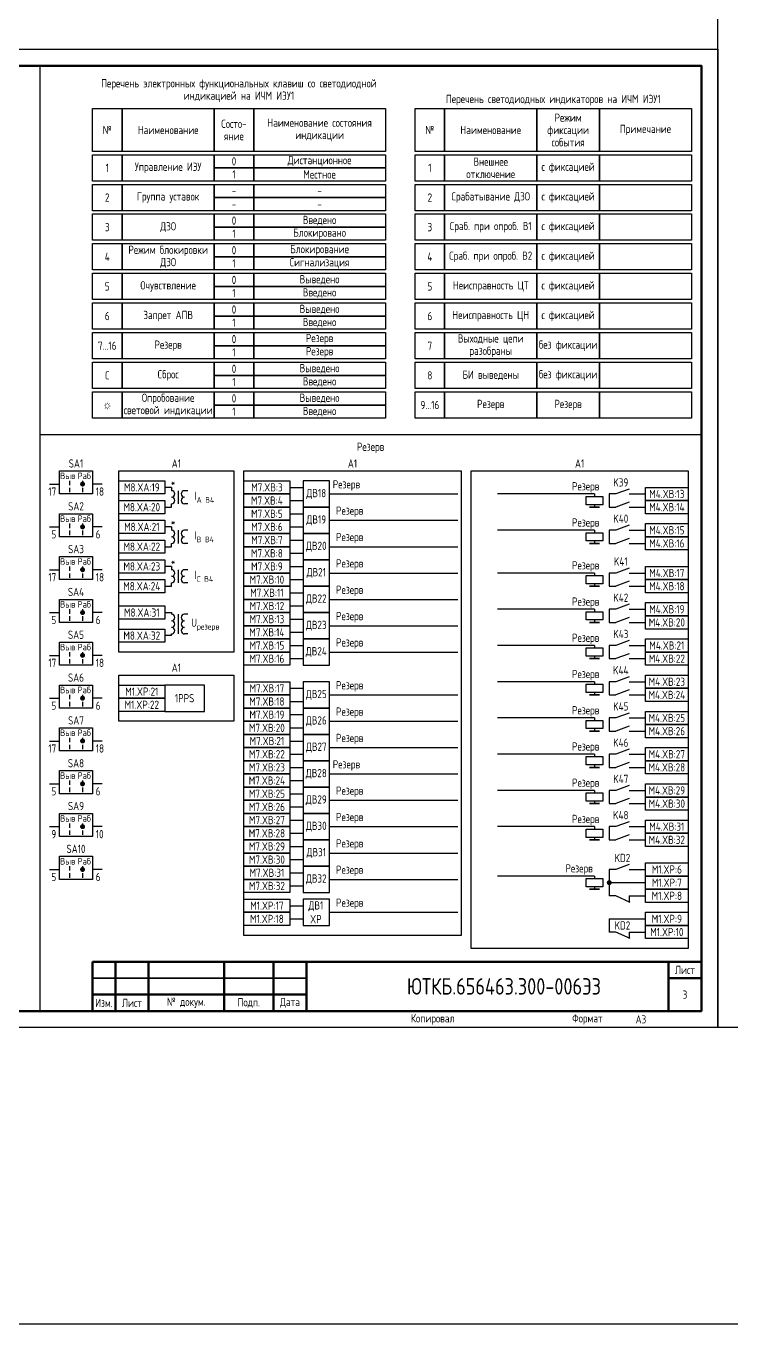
# Model space of a CAD drawing. Header units: millimetres. Extents: x -1102 to 3953, y -90 to 618.
# Drawn here: x 1049.8 to 1264, y -90 to 304.1 of the extents above; entities that cross this region are included whole.
import ezdxf

# ---------------------------------------------------------------- set-up
doc = ezdxf.new("R2010")
doc.units = ezdxf.units.MM
doc.styles.add('Gost_type_A', font='GOST_A.TTF')

# ---------------------------------------------------------------- blocks, each defined once
blk = doc.blocks.new('Формат_А3')
blk.add_lwpolyline([(-420, 297), (0, 297), (0, 0), (-420, 0)], close=True)
at = {"lineweight": 50}
blk.add_lwpolyline([(-400, 292), (-5, 292), (-5, 5), (-400, 5)], close=True, dxfattribs=at)
blk = doc.blocks.new('Штамп малый нижний')
at = {"lineweight": 50}
for points in [[(-185, 15), (-178, 15), (-178, 5), (-185, 5)], [(-178, 15), (-168, 15), (-168, 5), (-178, 5)], [(-168, 15), (-145, 15), (-145, 5), (-168, 5)], [(-145, 15), (-130, 15), (-130, 5), (-145, 5)], [(-130, 15), (-120, 15), (-120, 5), (-130, 5)], [(-120, 15), (-10, 15), (-10, 0), (-120, 0)], [(-10, 15), (0, 15), (0, 10), (-10, 10)], [(-10, 10), (0, 10), (0, 0), (-10, 0)], [(-185, 5), (-178, 5), (-178, 0), (-185, 0)], [(-178, 5), (-168, 5), (-168, 0), (-178, 0)], [(-168, 5), (-145, 5), (-145, 0), (-168, 0)], [(-145, 5), (-130, 5), (-130, 0), (-145, 0)], [(-130, 5), (-120, 5), (-120, 0), (-130, 0)]]:
    blk.add_lwpolyline(points, close=True, dxfattribs=at)
for points in [[(-185, 15), (-178, 15), (-178, 10), (-185, 10)], [(-178, 15), (-168, 15), (-168, 10), (-178, 10)], [(-168, 15), (-145, 15), (-145, 10), (-168, 10)], [(-145, 15), (-130, 15), (-130, 10), (-145, 10)], [(-130, 15), (-120, 15), (-120, 10), (-130, 10)], [(-185, 10), (-178, 10), (-178, 5), (-185, 5)], [(-178, 10), (-168, 10), (-168, 5), (-178, 5)], [(-168, 10), (-145, 10), (-145, 5), (-168, 5)], [(-145, 10), (-130, 10), (-130, 5), (-145, 5)], [(-130, 10), (-120, 10), (-120, 5), (-130, 5)]]:
    blk.add_lwpolyline(points, close=True)
at = {"char_height": 2.5, "style": 'Gost_type_A'}
for s, insert, width, attachment_point in [('Лист', (-5, 12.5), 10, 5), ('№ докум.', (-156.5, 2.5), 23, 5), ('Подп.', (-137.5, 2.5), 15, 5), ('Дата', (-125, 2.5), 10, 5), ('Изм.', (-181.5, 2.5), 7, 5), ('Лист', (-173, 2.5), 10, 5), ('Копировал', (-75, -2.53), 13.1202, 6), ('Формат', (-30, -2.53), 13.1202, 6)]:
    blk.add_mtext(s, dxfattribs=dict(at, insert=insert, width=width, attachment_point=attachment_point))
blk = doc.blocks.new('POINT')
at = {"const_width": 0.75}
blk.add_lwpolyline([(-0.375, 0, 1), (0.375, 0, 1)], format="xyb", close=True, dxfattribs=at)
blk = doc.blocks.new('Переключатель_положение')
for p, q in [((2, 1), (2, -0.34)), ((2, -1.14), (2, -2.49))]:
    blk.add_line(p, q)

msp = doc.modelspace()

# ---------------------------------------------------------------- linework, layer by layer
for p, q in [((1054, 292), (1054, 5)), ((1255, 180), (1054, 180)), ((1057, 165), (1060, 165)), ((1073, 165), (1070, 165)), ((1094, 164), (1092, 164)), ((1130, 164), (1134, 164)), ((1142, 162), (1181, 162)), ((1222.5, 162), (1193, 162)), ((1222.5, 162), (1222.5, 161.25)), ((1092, 158), (1094, 158)), ((1130, 160), (1134, 160)), ((1222.5, 158.75), (1222.5, 158)), ((1130, 156), (1134, 156)), ((1142, 154), (1181, 154)), ((1057, 152), (1060, 152)), ((1073, 152), (1070, 152)), ((1094, 152), (1092, 152)), ((1130, 152), (1134, 152)), ((1222.5, 151), (1193, 151)), ((1222.5, 151), (1222.5, 150.25)), ((1092, 146), (1094, 146)), ((1130, 148), (1134, 148)), ((1142, 146), (1181, 146)), ((1222.5, 147.75), (1222.5, 147)), ((1130, 144), (1134, 144)), ((1057, 139), (1060, 139)), ((1073, 139), (1070, 139)), ((1094, 140), (1092, 140)), ((1130, 140), (1134, 140)), ((1142, 138), (1181, 138)), ((1222.5, 138), (1193, 138)), ((1222.5, 138), (1222.5, 137.25)), ((1092, 134), (1094, 134)), ((1130, 136), (1134, 136)), ((1222.5, 134.75), (1222.5, 134)), ((1130, 132), (1134, 132)), ((1130, 128), (1134, 128)), ((1142, 130), (1181, 130)), ((1222.5, 127), (1193, 127)), ((1222.5, 127), (1222.5, 126.25)), ((1057, 126), (1060, 126)), ((1073, 126), (1070, 126)), ((1130, 124), (1134, 124)), ((1222.5, 123.75), (1222.5, 123)), ((1130, 120), (1134, 120)), ((1142, 122), (1181, 122)), ((1130, 116), (1134, 116)), ((1222.5, 116), (1193, 116)), ((1222.5, 116), (1222.5, 115.25)), ((1057, 113), (1060, 113)), ((1073, 113), (1070, 113)), ((1130, 112), (1134, 112)), ((1142, 114), (1181, 114)), ((1222.5, 112.75), (1222.5, 112)), ((1130, 103), (1134, 103)), ((1222.5, 105), (1193, 105)), ((1222.5, 105), (1222.5, 104.25)), ((1057, 100), (1060, 100)), ((1073, 100), (1070, 100)), ((1130, 99), (1134, 99)), ((1142, 101), (1181, 101)), ((1222.5, 101.75), (1222.5, 101)), ((1130, 95), (1134, 95)), ((1130, 91), (1134, 91)), ((1142, 93), (1181, 93)), ((1222.5, 94), (1193, 94)), ((1222.5, 94), (1222.5, 93.25)), ((1222.5, 90.75), (1222.5, 90)), ((1057, 87), (1060, 87)), ((1073, 87), (1070, 87)), ((1130, 87), (1134, 87)), ((1130, 83), (1134, 83)), ((1142, 85), (1181, 85)), ((1222.5, 83), (1193, 83)), ((1222.5, 83), (1222.5, 82.25)), ((1130, 79), (1134, 79)), ((1222.5, 79.75), (1222.5, 79)), ((1130, 75), (1134, 75)), ((1142, 77), (1181, 77)), ((1057, 74), (1060, 74)), ((1073, 74), (1070, 74)), ((1130, 71), (1134, 71)), ((1222.5, 72), (1193, 72)), ((1222.5, 72), (1222.5, 71.25)), ((1130, 67), (1134, 67)), ((1142, 69), (1181, 69)), ((1222.5, 68.75), (1222.5, 68)), ((1057, 61), (1060, 61)), ((1073, 61), (1070, 61)), ((1130, 63), (1134, 63)), ((1142, 61), (1181, 61)), ((1222.5, 61), (1193, 61)), ((1222.5, 61), (1222.5, 60.25)), ((1130, 59), (1134, 59)), ((1222.5, 57.75), (1222.5, 57)), ((1130, 55), (1134, 55)), ((1142, 53), (1181, 53)), ((1057, 48), (1060, 48)), ((1073, 48), (1070, 48)), ((1130, 51), (1134, 51)), ((1130, 47), (1134, 47)), ((1142, 45), (1181, 45)), ((1222.5, 46), (1193, 46)), ((1222.5, 46), (1222.5, 45.25)), ((1130, 43), (1134, 43)), ((1222.5, 42.75), (1222.5, 42)), ((1233, 40), (1233, 38)), ((1130, 37), (1134, 37)), ((1130, 33), (1134, 33)), ((1142, 35), (1181, 35)), ((1227, 33), (1227, 29)), ((1233, 29), (1233, 27))]:
    msp.add_line(p, q)
at = {"ltscale": 4}
for p, q in [((1094, 164), (1094, 163)), ((1094, 163.5), (1094, 163)), ((1096, 163), (1096, 159)), ((1096, 163), (1096, 159)), ((1099, 163), (1098, 163)), ((1099, 163), (1098, 163)), ((1094, 158), (1094, 159)), ((1099, 159), (1098, 159)), ((1099, 159), (1098, 159)), ((1094, 152), (1094, 151)), ((1094, 151.5), (1094, 151)), ((1096, 151), (1096, 147)), ((1096, 151), (1096, 147)), ((1099, 151), (1098, 151)), ((1099, 151), (1098, 151)), ((1094, 146), (1094, 147)), ((1099, 147), (1098, 147)), ((1099, 147), (1098, 147)), ((1094, 140), (1094, 139)), ((1094, 139.5), (1094, 139)), ((1096, 139), (1096, 135)), ((1096, 139), (1096, 135)), ((1099, 139), (1098, 139)), ((1099, 139), (1098, 139)), ((1094, 134), (1094, 135)), ((1099, 135), (1098, 135)), ((1099, 135), (1098, 135)), ((1092, 126), (1094, 126)), ((1094, 126), (1094, 125.5)), ((1094, 126), (1094, 125.5)), ((1096, 125.5), (1096, 121.5)), ((1096, 123.5), (1096, 119.5)), ((1099, 125.5), (1098, 125.5)), ((1094, 119), (1092, 119)), ((1094, 119), (1094, 119.5)), ((1099, 119.5), (1098, 119.5))]:
    msp.add_line(p, q, dxfattribs=at)
at = {"ltscale": 1.08}
for p, q in [((1229, 162), (1227, 162)), ((1227, 162), (1227, 158)), ((1233, 162), (1238, 162)), ((1227, 158), (1229, 158)), ((1233, 158), (1238, 158)), ((1229, 151), (1227, 151)), ((1227, 151), (1227, 147)), ((1233, 151), (1238, 151)), ((1227, 147), (1229, 147)), ((1233, 147), (1238, 147)), ((1229, 138), (1227, 138)), ((1227, 138), (1227, 134)), ((1233, 138), (1238, 138)), ((1227, 134), (1229, 134)), ((1233, 134), (1238, 134)), ((1229, 127), (1227, 127)), ((1227, 127), (1227, 123)), ((1233, 127), (1238, 127)), ((1227, 123), (1229, 123)), ((1233, 123), (1238, 123)), ((1229, 116), (1227, 116)), ((1227, 116), (1227, 112)), ((1233, 116), (1238, 116)), ((1227, 112), (1229, 112)), ((1233, 112), (1238, 112)), ((1229, 105), (1227, 105)), ((1227, 105), (1227, 101)), ((1233, 105), (1238, 105)), ((1227, 101), (1229, 101)), ((1233, 101), (1238, 101)), ((1229, 94), (1227, 94)), ((1227, 94), (1227, 90)), ((1233, 94), (1238, 94)), ((1227, 90), (1229, 90)), ((1233, 90), (1238, 90)), ((1229, 83), (1227, 83)), ((1227, 83), (1227, 79)), ((1233, 83), (1238, 83)), ((1227, 79), (1229, 79)), ((1233, 79), (1238, 79)), ((1229, 72), (1227, 72)), ((1227, 72), (1227, 68)), ((1233, 72), (1238, 72)), ((1227, 68), (1229, 68)), ((1233, 68), (1238, 68)), ((1229, 61), (1227, 61)), ((1227, 61), (1227, 57)), ((1233, 61), (1238, 61)), ((1227, 57), (1229, 57)), ((1233, 57), (1238, 57)), ((1229, 48), (1227, 48)), ((1227, 48), (1227, 40)), ((1233, 48), (1238, 48)), ((1227, 44), (1238, 44)), ((1229, 40), (1227, 40)), ((1233, 40), (1238, 40)), ((1227, 33), (1238, 33)), ((1229, 29), (1227, 29)), ((1233, 29), (1238, 29))]:
    msp.add_line(p, q, dxfattribs=at)
at = {"ltscale": 4.32}
for p, q in [((1233, 163.5), (1229, 162)), ((1233, 159.5), (1229, 158)), ((1233, 152.5), (1229, 151)), ((1233, 148.5), (1229, 147)), ((1233, 139.5), (1229, 138)), ((1233, 135.5), (1229, 134)), ((1233, 128.5), (1229, 127)), ((1233, 124.5), (1229, 123)), ((1233, 117.5), (1229, 116)), ((1233, 113.5), (1229, 112)), ((1233, 106.5), (1229, 105)), ((1233, 102.5), (1229, 101)), ((1233, 95.5), (1229, 94)), ((1233, 91.5), (1229, 90)), ((1233, 84.5), (1229, 83)), ((1233, 80.5), (1229, 79)), ((1233, 73.5), (1229, 72)), ((1233, 69.5), (1229, 68)), ((1233, 62.5), (1229, 61)), ((1233, 58.5), (1229, 57)), ((1233, 49.5), (1229, 48)), ((1233.39, 38), (1229, 40)), ((1233.39, 27), (1229, 29))]:
    msp.add_line(p, q, dxfattribs=at)
for points in [[(-1102, 618), (3953, 618), (3953, -90), (-1102, -90)], [(1557, 420), (1557, 0), (1260, 0), (1260, 420)], [(1070, 279), (1079, 279), (1079, 266), (1070, 266)], [(1079, 279), (1107, 279), (1107, 266), (1079, 266)], [(1107, 279), (1119, 279), (1119, 266), (1107, 266)], [(1119, 279), (1159, 279), (1159, 266), (1119, 266)], [(1168, 279), (1177, 279), (1177, 266), (1168, 266)], [(1177, 279), (1205, 279), (1205, 266), (1177, 266)], [(1205, 279), (1224, 279), (1224, 266), (1205, 266)], [(1224, 279), (1252, 279), (1252, 266), (1224, 266)], [(1070, 265), (1079, 265), (1079, 257), (1070, 257)], [(1079, 265), (1107, 265), (1107, 257), (1079, 257)], [(1107, 265), (1119, 265), (1119, 261), (1107, 261)], [(1119, 265), (1159, 265), (1159, 261), (1119, 261)], [(1168, 265), (1177, 265), (1177, 257), (1168, 257)], [(1177, 265), (1205, 265), (1205, 257), (1177, 257)], [(1205, 265), (1224, 265), (1224, 257), (1205, 257)], [(1224, 265), (1252, 265), (1252, 257), (1224, 257)], [(1107, 261), (1119, 261), (1119, 257), (1107, 257)], [(1119, 261), (1159, 261), (1159, 257), (1119, 257)], [(1070, 256), (1079, 256), (1079, 248), (1070, 248)], [(1079, 256), (1107, 256), (1107, 248), (1079, 248)], [(1107, 256), (1119, 256), (1119, 252), (1107, 252)], [(1119, 256), (1159, 256), (1159, 252), (1119, 252)], [(1168, 256), (1177, 256), (1177, 248), (1168, 248)], [(1177, 256), (1205, 256), (1205, 248), (1177, 248)], [(1205, 256), (1224, 256), (1224, 248), (1205, 248)], [(1224, 256), (1252, 256), (1252, 248), (1224, 248)], [(1107, 252), (1119, 252), (1119, 248), (1107, 248)], [(1119, 252), (1159, 252), (1159, 248), (1119, 248)], [(1070, 247), (1079, 247), (1079, 239), (1070, 239)], [(1079, 247), (1107, 247), (1107, 239), (1079, 239)], [(1107, 247), (1119, 247), (1119, 243), (1107, 243)], [(1119, 247), (1159, 247), (1159, 243), (1119, 243)], [(1168, 247), (1177, 247), (1177, 239), (1168, 239)], [(1177, 247), (1205, 247), (1205, 239), (1177, 239)], [(1205, 247), (1224, 247), (1224, 239), (1205, 239)], [(1224, 247), (1252, 247), (1252, 239), (1224, 239)], [(1107, 243), (1119, 243), (1119, 239), (1107, 239)], [(1119, 243), (1159, 243), (1159, 239), (1119, 239)], [(1070, 238), (1079, 238), (1079, 230), (1070, 230)], [(1079, 238), (1107, 238), (1107, 230), (1079, 230)], [(1107, 238), (1119, 238), (1119, 234), (1107, 234)], [(1119, 238), (1159, 238), (1159, 234), (1119, 234)], [(1168, 238), (1177, 238), (1177, 230), (1168, 230)], [(1177, 238), (1205, 238), (1205, 230), (1177, 230)], [(1205, 238), (1224, 238), (1224, 230), (1205, 230)], [(1224, 238), (1252, 238), (1252, 230), (1224, 230)], [(1107, 234), (1119, 234), (1119, 230), (1107, 230)], [(1119, 234), (1159, 234), (1159, 230), (1119, 230)], [(1070, 229), (1079, 229), (1079, 221), (1070, 221)], [(1079, 229), (1107, 229), (1107, 221), (1079, 221)], [(1107, 229), (1119, 229), (1119, 225), (1107, 225)], [(1119, 229), (1159, 229), (1159, 225), (1119, 225)], [(1168, 229), (1177, 229), (1177, 221), (1168, 221)], [(1177, 229), (1205, 229), (1205, 221), (1177, 221)], [(1205, 229), (1224, 229), (1224, 221), (1205, 221)], [(1224, 229), (1252, 229), (1252, 221), (1224, 221)], [(1107, 225), (1119, 225), (1119, 221), (1107, 221)], [(1119, 225), (1159, 225), (1159, 221), (1119, 221)], [(1070, 220), (1079, 220), (1079, 212), (1070, 212)], [(1079, 220), (1107, 220), (1107, 212), (1079, 212)], [(1107, 220), (1119, 220), (1119, 216), (1107, 216)], [(1119, 220), (1159, 220), (1159, 216), (1119, 216)], [(1168, 220), (1177, 220), (1177, 212), (1168, 212)], [(1177, 220), (1205, 220), (1205, 212), (1177, 212)], [(1205, 220), (1224, 220), (1224, 212), (1205, 212)], [(1224, 220), (1252, 220), (1252, 212), (1224, 212)], [(1107, 216), (1119, 216), (1119, 212), (1107, 212)], [(1119, 216), (1159, 216), (1159, 212), (1119, 212)], [(1070, 211), (1079, 211), (1079, 203), (1070, 203)], [(1079, 211), (1107, 211), (1107, 203), (1079, 203)], [(1107, 211), (1119, 211), (1119, 207), (1107, 207)], [(1119, 211), (1159, 211), (1159, 207), (1119, 207)], [(1168, 211), (1177, 211), (1177, 203), (1168, 203)], [(1177, 211), (1205, 211), (1205, 203), (1177, 203)], [(1205, 211), (1224, 211), (1224, 203), (1205, 203)], [(1224, 211), (1252, 211), (1252, 203), (1224, 203)], [(1107, 207), (1119, 207), (1119, 203), (1107, 203)], [(1119, 207), (1159, 207), (1159, 203), (1119, 203)], [(1070, 202), (1079, 202), (1079, 194), (1070, 194)], [(1079, 202), (1107, 202), (1107, 194), (1079, 194)], [(1107, 202), (1119, 202), (1119, 198), (1107, 198)], [(1119, 202), (1159, 202), (1159, 198), (1119, 198)], [(1168, 202), (1177, 202), (1177, 194), (1168, 194)], [(1177, 202), (1205, 202), (1205, 194), (1177, 194)], [(1205, 202), (1224, 202), (1224, 194), (1205, 194)], [(1224, 202), (1252, 202), (1252, 194), (1224, 194)], [(1107, 198), (1119, 198), (1119, 194), (1107, 194)], [(1119, 198), (1159, 198), (1159, 194), (1119, 194)], [(1070, 193), (1079, 193), (1079, 185), (1070, 185)], [(1079, 193), (1107, 193), (1107, 185), (1079, 185)], [(1107, 193), (1119, 193), (1119, 189), (1107, 189)], [(1119, 193), (1159, 193), (1159, 189), (1119, 189)], [(1168, 193), (1177, 193), (1177, 185), (1168, 185)], [(1177, 193), (1205, 193), (1205, 185), (1177, 185)], [(1205, 193), (1224, 193), (1224, 185), (1205, 185)], [(1224, 193), (1252, 193), (1252, 185), (1224, 185)], [(1107, 189), (1119, 189), (1119, 185), (1107, 185)], [(1119, 189), (1159, 189), (1159, 185), (1119, 185)], [(1060, 169), (1070, 169), (1070, 162), (1060, 162)], [(1078, 169), (1113, 169), (1113, 114), (1078, 114)], [(1078, 166), (1092, 166), (1092, 162), (1078, 162)], [(1116, 169), (1182, 169), (1182, 28), (1116, 28)], [(1116, 166), (1130, 166), (1130, 162), (1116, 162)], [(1185, 169), (1251, 169), (1251, 24), (1185, 24)], [(1116, 162), (1130, 162), (1130, 158), (1116, 158)], [(1238, 164), (1251, 164), (1251, 160), (1238, 160)], [(1078, 160), (1092, 160), (1092, 156), (1078, 156)], [(1116, 158), (1130, 158), (1130, 154), (1116, 154)], [(1225, 161.25), (1225, 158.75), (1220, 158.75), (1220, 161.25)], [(1224, 158), (1221, 158)], [(1238, 160), (1251, 160), (1251, 156), (1238, 156)], [(1060, 156), (1070, 156), (1070, 149), (1060, 149)], [(1078, 154), (1092, 154), (1092, 150), (1078, 150)], [(1116, 154), (1130, 154), (1130, 150), (1116, 150)], [(1116, 150), (1130, 150), (1130, 146), (1116, 146)], [(1225, 150.25), (1225, 147.75), (1220, 147.75), (1220, 150.25)], [(1238, 153), (1251, 153), (1251, 149), (1238, 149)], [(1078, 148), (1092, 148), (1092, 144), (1078, 144)], [(1116, 146), (1130, 146), (1130, 142), (1116, 142)], [(1224, 147), (1221, 147)], [(1238, 149), (1251, 149), (1251, 145), (1238, 145)], [(1060, 143), (1070, 143), (1070, 136), (1060, 136)], [(1078, 142), (1092, 142), (1092, 138), (1078, 138)], [(1116, 142), (1130, 142), (1130, 138), (1116, 138)], [(1116, 138), (1130, 138), (1130, 134), (1116, 134)], [(1238, 140), (1251, 140), (1251, 136), (1238, 136)], [(1078, 136), (1092, 136), (1092, 132), (1078, 132)], [(1116, 134), (1130, 134), (1130, 130), (1116, 130)], [(1225, 137.25), (1225, 134.75), (1220, 134.75), (1220, 137.25)], [(1224, 134), (1221, 134)], [(1238, 136), (1251, 136), (1251, 132), (1238, 132)], [(1060, 130), (1070, 130), (1070, 123), (1060, 123)], [(1078, 128), (1092, 128), (1092, 124), (1078, 124)], [(1116, 130), (1130, 130), (1130, 126), (1116, 126)], [(1225, 126.25), (1225, 123.75), (1220, 123.75), (1220, 126.25)], [(1238, 129), (1251, 129), (1251, 125), (1238, 125)], [(1116, 126), (1130, 126), (1130, 122), (1116, 122)], [(1224, 123), (1221, 123)], [(1238, 125), (1251, 125), (1251, 121), (1238, 121)], [(1078, 121), (1092, 121), (1092, 117), (1078, 117)], [(1116, 122), (1130, 122), (1130, 118), (1116, 118)], [(1060, 117), (1070, 117), (1070, 110), (1060, 110)], [(1116, 118), (1130, 118), (1130, 114), (1116, 114)], [(1225, 115.25), (1225, 112.75), (1220, 112.75), (1220, 115.25)], [(1238, 118), (1251, 118), (1251, 114), (1238, 114)], [(1116, 114), (1130, 114), (1130, 110), (1116, 110)], [(1224, 112), (1221, 112)], [(1238, 114), (1251, 114), (1251, 110), (1238, 110)], [(1078, 107), (1113, 107), (1113, 93), (1078, 93)], [(1238, 107), (1251, 107), (1251, 103), (1238, 103)], [(1060, 104), (1070, 104), (1070, 97), (1060, 97)], [(1078, 104), (1092, 104), (1092, 100), (1078, 100)], [(1116, 105), (1130, 105), (1130, 101), (1116, 101)], [(1225, 104.25), (1225, 101.75), (1220, 101.75), (1220, 104.25)], [(1238, 103), (1251, 103), (1251, 99), (1238, 99)], [(1078, 100), (1092, 100), (1092, 96), (1078, 96)], [(1116, 101), (1130, 101), (1130, 97), (1116, 97)], [(1224, 101), (1221, 101)], [(1116, 97), (1130, 97), (1130, 93), (1116, 93)], [(1238, 96), (1251, 96), (1251, 92), (1238, 92)], [(1060, 91), (1070, 91), (1070, 84), (1060, 84)], [(1116, 93), (1130, 93), (1130, 89), (1116, 89)], [(1225, 93.25), (1225, 90.75), (1220, 90.75), (1220, 93.25)], [(1238, 92), (1251, 92), (1251, 88), (1238, 88)], [(1116, 89), (1130, 89), (1130, 85), (1116, 85)], [(1224, 90), (1221, 90)], [(1116, 85), (1130, 85), (1130, 81), (1116, 81)], [(1238, 85), (1251, 85), (1251, 81), (1238, 81)], [(1116, 81), (1130, 81), (1130, 77), (1116, 77)], [(1225, 82.25), (1225, 79.75), (1220, 79.75), (1220, 82.25)], [(1224, 79), (1221, 79)], [(1238, 81), (1251, 81), (1251, 77), (1238, 77)], [(1060, 78), (1070, 78), (1070, 71), (1060, 71)], [(1116, 77), (1130, 77), (1130, 73), (1116, 73)], [(1116, 73), (1130, 73), (1130, 69), (1116, 69)], [(1225, 71.25), (1225, 68.75), (1220, 68.75), (1220, 71.25)], [(1238, 74), (1251, 74), (1251, 70), (1238, 70)], [(1116, 69), (1130, 69), (1130, 65), (1116, 65)], [(1224, 68), (1221, 68)], [(1238, 70), (1251, 70), (1251, 66), (1238, 66)], [(1060, 65), (1070, 65), (1070, 58), (1060, 58)], [(1116, 65), (1130, 65), (1130, 61), (1116, 61)], [(1116, 61), (1130, 61), (1130, 57), (1116, 57)], [(1225, 60.25), (1225, 57.75), (1220, 57.75), (1220, 60.25)], [(1238, 63), (1251, 63), (1251, 59), (1238, 59)], [(1116, 57), (1130, 57), (1130, 53), (1116, 53)], [(1224, 57), (1221, 57)], [(1238, 59), (1251, 59), (1251, 55), (1238, 55)], [(1060, 52), (1070, 52), (1070, 45), (1060, 45)], [(1116, 53), (1130, 53), (1130, 49), (1116, 49)], [(1116, 49), (1130, 49), (1130, 45), (1116, 45)], [(1238, 50), (1251, 50), (1251, 46), (1238, 46)], [(1116, 45), (1130, 45), (1130, 41), (1116, 41)], [(1225, 45.25), (1225, 42.75), (1220, 42.75), (1220, 45.25)], [(1238, 46), (1251, 46), (1251, 42), (1238, 42)], [(1224, 42), (1221, 42)], [(1238, 42), (1251, 42), (1251, 38), (1238, 38)], [(1116, 39), (1130, 39), (1130, 35), (1116, 35)], [(1116, 35), (1130, 35), (1130, 31), (1116, 31)], [(1238, 35), (1251, 35), (1251, 31), (1238, 31)], [(1238, 31), (1251, 31), (1251, 27), (1238, 27)]]:
    msp.add_lwpolyline(points, close=True)
at = {"ltscale": 4}
for points in [[(1134, 158), (1142, 158), (1142, 166), (1134, 166)], [(1134, 150), (1142, 150), (1142, 158), (1134, 158)], [(1134, 142), (1142, 142), (1142, 150), (1134, 150)], [(1134, 134), (1142, 134), (1142, 142), (1134, 142)], [(1134, 126), (1142, 126), (1142, 134), (1134, 134)], [(1134, 118), (1142, 118), (1142, 126), (1134, 126)], [(1134, 110), (1142, 110), (1142, 118), (1134, 118)], [(1092, 96), (1104, 96), (1104, 104), (1092, 104)], [(1134, 97), (1142, 97), (1142, 105), (1134, 105)], [(1134, 89), (1142, 89), (1142, 97), (1134, 97)], [(1134, 81), (1142, 81), (1142, 89), (1134, 89)], [(1134, 73), (1142, 73), (1142, 81), (1134, 81)], [(1134, 65), (1142, 65), (1142, 73), (1134, 73)], [(1134, 57), (1142, 57), (1142, 65), (1134, 65)], [(1134, 49), (1142, 49), (1142, 57), (1134, 57)], [(1134, 41), (1142, 41), (1142, 49), (1134, 49)], [(1134, 31), (1142, 31), (1142, 39), (1134, 39)]]:
    msp.add_lwpolyline(points, close=True, dxfattribs=at)
for centre, start, end in [((1094, 162), 270, 90), ((1094, 162), 270, 90), ((1098, 162), 90, 270), ((1098, 162), 90, 270), ((1094, 160), 270, 90), ((1094, 160), 270, 90), ((1098, 160), 90, 270), ((1098, 160), 90, 270), ((1094, 150), 270, 90), ((1094, 150), 270, 90), ((1098, 150), 90, 270), ((1098, 150), 90, 270), ((1094, 148), 270, 90), ((1094, 148), 270, 90), ((1098, 148), 90, 270), ((1098, 148), 90, 270), ((1094, 138), 270, 90), ((1094, 138), 270, 90), ((1098, 138), 90, 270), ((1098, 138), 90, 270), ((1094, 136), 270, 90), ((1094, 136), 270, 90), ((1098, 136), 90, 270), ((1098, 136), 90, 270), ((1094, 124.5), 270, 90), ((1094, 122.5), 270, 90), ((1098, 124.5), 90, 270), ((1098, 124.5), 90, 270), ((1098, 122.5), 90, 270), ((1098, 122.5), 90, 270), ((1094, 120.5), 270, 90), ((1098, 120.5), 90, 270)]:
    msp.add_arc(centre, 1, start, end, dxfattribs=at)

# ---------------------------------------------------------------- block references
for name, p in [('Формат_А3', (1260, 0)), ('Переключатель_положение', (1061, 165)), ('POINT', (1067, 165)), ('Переключатель_положение', (1065, 165)), ('Переключатель_положение', (1061, 152)), ('POINT', (1067, 152)), ('Переключатель_положение', (1065, 152)), ('Переключатель_положение', (1061, 139)), ('POINT', (1067, 139)), ('Переключатель_положение', (1065, 139)), ('Переключатель_положение', (1061, 126)), ('POINT', (1067, 126)), ('Переключатель_положение', (1065, 126)), ('Переключатель_положение', (1061, 113)), ('POINT', (1067, 113)), ('Переключатель_положение', (1065, 113)), ('Переключатель_положение', (1061, 100)), ('POINT', (1067, 100)), ('Переключатель_положение', (1065, 100)), ('Переключатель_положение', (1061, 87)), ('POINT', (1067, 87)), ('Переключатель_положение', (1065, 87)), ('Переключатель_положение', (1061, 74)), ('Переключатель_положение', (1065, 74)), ('POINT', (1067, 74)), ('Переключатель_положение', (1061, 61)), ('POINT', (1067, 61)), ('Переключатель_положение', (1065, 61)), ('Переключатель_положение', (1061, 48)), ('POINT', (1067, 48)), ('Переключатель_положение', (1065, 48)), ('POINT', (1227, 44)), ('Штамп малый нижний', (1255, 5))]:
    msp.add_blockref(name, p)

# ---------------------------------------------------------------- texts
at = {"char_height": 2.5, "style": 'Gost_type_A'}
for s, insert, width, attachment_point, line_spacing_factor in [('Перечень электронных функциональных клавиш со светодиодной индикацией на ИЧМ ИЭУ1', (1114.5, 281), 89, 8, 0.9), ('Перечень светодиодных индикаторов на ИЧМ ИЭУ1', (1210, 280), 84, 8, 0.9), ('Режим\\Pфиксации события', (1214.5, 272.5), 19, 5, 0.9), ('№ ', (1074.5, 272.5), 9, 5, 0.9), ('Наименование ', (1093, 272.5), 28, 5, 0.9), ('Состо- яние', (1113, 272.5), 12, 5, 0.9), ('№ ', (1172.5, 272.5), 9, 5, 0.9), ('Наименование ', (1191, 272.5), 28, 5, 0.9), ('Примечание', (1238, 272.5), 28, 5, 0.9), ('0', (1113, 263), 12, 5, 0.9), ('Дистанционное', (1139, 263), 40, 5, 0.9), ('Внешнее\\Pотключение ', (1191, 261), 28, 5, 0.9), ('1', (1074.5, 261), 9, 5, 0.9), ('Управление ИЭУ', (1093, 261), 28, 5, 0.9), ('1', (1113, 259), 12, 5, 0.9), ('Местное', (1139, 259), 40, 5, 0.9), ('1', (1172.5, 261), 9, 5, 0.9), ('с фиксацией', (1214.5, 261), 19, 5, 0.9), ('2', (1074.5, 252), 9, 5, 0.9), ('Группа уставок', (1093, 252), 28, 5, 0.9), ('2', (1172.5, 252), 9, 5, 0.9), ('Срабатывание ДЗО ', (1191, 252), 28, 5, 0.9), ('с фиксацией', (1214.5, 252), 19, 5, 0.9), ('ДЗО', (1093, 243), 28, 5, 0.9), ('0', (1113, 245), 12, 5, 0.9), ('Введено', (1139, 245), 40, 5, 0.9), ('Сраб. при опроб. В1 ', (1191, 243), 28, 5, 0.9), ('с фиксацией', (1214.5, 243), 19, 5, 0.9), ('3', (1074.5, 243), 9, 5, 0.9), ('1', (1113, 241), 12, 5, 0.9), ('Блокировано', (1139, 241), 40, 5, 0.9), ('3', (1172.5, 243), 9, 5, 0.9), ('Режим блокировки ДЗО', (1093, 234), 28, 5, 0.9), ('0', (1113, 236), 12, 5, 0.9), ('Блокирование', (1139, 236), 40, 5, 0.9), ('4', (1074.5, 234), 9, 5, 0.9), ('1', (1113, 232), 12, 5, 0.9), ('Сигнализация', (1139, 232), 40, 5, 0.9), ('4', (1172.5, 234), 9, 5, 0.9), ('Сраб. при опроб. В2', (1191, 234), 28, 5, 0.9), ('с фиксацией', (1214.5, 234), 19, 5, 0.9), ('5', (1074.5, 225), 9, 5, 0.9), ('Очувствление', (1093, 225), 28, 5, 0.9), ('0', (1113, 227), 12, 5, 0.9), ('Выведено', (1139, 227), 40, 5, 0.9), ('5', (1172.5, 225), 9, 5, 0.9), ('Неисправность ЦТ ', (1191, 225), 28, 5, 0.9), ('с фиксацией', (1214.5, 225), 19, 5, 0.9), ('1', (1113, 223), 12, 5, 0.9), ('Введено', (1139, 223), 40, 5, 0.9), ('6', (1074.5, 216), 9, 5, 0.9), ('Запрет АПВ', (1093, 216), 28, 5, 0.9), ('0', (1113, 218), 12, 5, 0.9), ('Выведено', (1139, 218), 40, 5, 0.9), ('6', (1172.5, 216), 9, 5, 0.9), ('Неисправность ЦН', (1191, 216), 28, 5, 0.9), ('с фиксацией', (1214.5, 216), 19, 5, 0.9), ('1', (1113, 214), 12, 5, 0.9), ('Введено', (1139, 214), 40, 5, 0.9), ('0', (1113, 209), 12, 5, 0.9), ('Резерв', (1139, 209), 40, 5, 0.9), ('Выходные цепи разобраны ', (1191, 207), 28, 5, 0.9), ('7...16', (1074.5, 207), 9, 5, 0.9), ('Резерв', (1093, 207), 28, 5, 0.9), ('1', (1113, 205), 12, 5, 0.9), ('Резерв', (1139, 205), 40, 5, 0.9), ('7', (1172.5, 207), 9, 5, 0.9), ('без фиксации', (1214.5, 207), 19, 5, 0.9), ('0', (1113, 200), 12, 5, 0.9), ('Выведено', (1139, 200), 40, 5, 0.9), ('C', (1074.5, 198), 9, 5, 0.9), ('Сброс', (1093, 198), 28, 5, 0.9), ('1', (1113, 196), 12, 5, 0.9), ('Введено', (1139, 196), 40, 5, 0.9), ('8', (1172.5, 198), 9, 5, 0.9), ('БИ выведены ', (1191, 198), 28, 5, 0.9), ('без фиксации', (1214.5, 198), 19, 5, 0.9), ('☼', (1074.5, 189), 9, 5, 0.9), ('Опробование световой индикации', (1093, 189), 28, 5, 0.9), ('0', (1113, 191), 12, 5, 0.9), ('Выведено', (1139, 191), 40, 5, 0.9), ('9...16', (1172.5, 189), 9, 5, 0.9), ('Резерв', (1191, 189), 28, 5, 0.9), ('Резерв', (1214.5, 189), 19, 5, 0.9), ('1', (1113, 187), 12, 5, 0.9), ('Введено', (1139, 187), 40, 5, 0.9), ('Резерв', (1154.5, 176), 201, 5, 0.9), ('A1', (1095.5, 170), 35, 8, 0.9), ('A1', (1149, 170), 66, 8, 0.9), ('A1', (1218, 170), 66, 8, 0.9), ('A1', (1095.5, 108), 35, 8, 0.9), ('Резерв', (1222, 48), 37, 6, 0.8)]:
    msp.add_mtext(s, dxfattribs=dict(at, insert=insert, width=width, attachment_point=attachment_point, line_spacing_factor=line_spacing_factor))
at = {"color": 30, "true_color": 0xf26722, "char_height": 2.5, "attachment_point": 5, "line_spacing_factor": 0.9, "style": 'Gost_type_A'}
for s, insert, width in [('Наименование состояния индикации', (1139, 272.5), 40), ('-', (1113, 254), 12), ('-', (1139, 254), 40), ('-', (1113, 250), 12), ('-', (1139, 250), 40)]:
    msp.add_mtext(s, dxfattribs=dict(at, insert=insert, width=width))
at = {"style": 'Gost_type_A'}
for s, insert, char_height, width, attachment_point in [('SA1', (1065, 170), 2.5, 10, 8), ('Выв', (1062.5, 167.5), 2, 5, 5), ('Раб', (1067.5, 167.5), 2, 5, 5), ('*', (1094.5, 165.5), 2.5, 3, 5), ('Резерв ', (1143, 163), 2.5, 39.8419, 7), ('Резерв', (1224, 164), 2.5, 31.0015, 6), ('K39', (1230.5, 165.5), 2.5, 5, 5), ('17', (1059, 163.98), 2.5, 5, 3), ('18', (1071, 163.98), 2.5, 5, 1), ('M8.XA:19', (1085, 164), 2.5, 14, 5), ('\\A1;I{\\H0.7x;\\S^ A B4;}', (1101, 161), 2.5, 8, 4), ('M7.XВ:3', (1123, 164), 2.5, 14, 5), ('ДВ18', (1138, 162), 2.5, 7.9998, 5), ('M4.XВ:13', (1244.5, 162), 2.5, 13, 5), ('SA2', (1065, 157), 2.5, 10, 8), ('M8.XA:20', (1084.99, 157.99), 2.5, 14.018, 5), ('M7.XВ:4', (1123, 160), 2.5, 14, 5), ('Резерв ', (1144, 155), 2.5, 27.8465, 7), ('M4.XВ:14', (1244.5, 158), 2.5, 13, 5), ('Выв', (1062.5, 154.5), 2, 5, 5), ('Раб', (1067.5, 154.5), 2, 5, 5), ('*', (1094.5, 153.5), 2.5, 3, 5), ('M7.XВ:5', (1123, 156), 2.5, 14, 5), ('ДВ19', (1138, 154), 2.5, 7.9998, 5), ('Резерв', (1224, 153), 2.5, 31.0015, 6), ('K40', (1230.5, 154.5), 2.5, 5, 5), ('5', (1059, 150.98), 2.5, 5, 3), ('6', (1071, 150.98), 2.5, 5, 1), ('M8.XA:21', (1085, 152), 2.5, 14, 5), ('\\A1;I{\\H0.7x;\\S^ B B4;}', (1101, 149), 2.5, 8, 4), ('M7.XВ:6', (1123, 152), 2.5, 14, 5), ('Резерв ', (1144, 147), 2.5, 27.8465, 7), ('M4.XВ:15', (1244.5, 151), 2.5, 13, 5), ('SA3', (1065, 144), 2.5, 10, 8), ('M8.XA:22', (1084.99, 146), 2.5, 14.018, 5), ('M7.XВ:7', (1123, 148), 2.5, 14, 5), ('ДВ20', (1138, 146), 2.5, 7.9998, 5), ('M4.XВ:16', (1244.5, 147), 2.5, 13, 5), ('Выв', (1062.5, 141.5), 2, 5, 5), ('Раб', (1067.5, 141.5), 2, 5, 5), ('M7.XВ:8', (1123, 144), 2.5, 14, 5), ('Резерв ', (1144, 139), 2.5, 33.4848, 7), ('K41', (1230.5, 141.5), 2.5, 5, 5), ('17', (1059, 137.98), 2.5, 5, 3), ('18', (1071, 137.98), 2.5, 5, 1), ('M8.XA:23', (1085, 140), 2.5, 14, 5), ('*', (1094.5, 141.5), 2.5, 3, 5), ('\\A1;I{\\H0.7x;\\S^ C B4;}', (1101, 137), 2.5, 8, 4), ('M7.XВ:9', (1123, 140), 2.5, 14, 5), ('ДВ21', (1138, 138), 2.5, 7.9998, 5), ('Резерв', (1224, 140), 2.5, 31.0015, 6), ('M4.XВ:17', (1244.5, 138), 2.5, 13, 5), ('M8.XA:24', (1084.99, 133.99), 2.5, 14.018, 5), ('M7.XВ:10', (1123, 136), 2.5, 14, 5), ('Резерв ', (1144, 131), 2.5, 27.8465, 7), ('M4.XВ:18', (1244.5, 134), 2.5, 13, 5), ('SA4', (1065, 131), 2.5, 10, 8), ('M7.XВ:11', (1123, 132), 2.5, 14, 5), ('ДВ22', (1138, 130), 2.5, 7.9998, 5), ('Резерв', (1224, 129), 2.5, 31.0015, 6), ('K42', (1230.5, 130.5), 2.5, 5, 5), ('Выв', (1062.5, 128.5), 2, 5, 5), ('Раб', (1067.5, 128.5), 2, 5, 5), ('M8.XA:31', (1084.99, 126), 2.5, 14.018, 5), ('M7.XВ:12', (1123, 128), 2.5, 14, 5), ('Резерв', (1144, 123), 2.5, 27.8465, 7), ('M4.XВ:19', (1244.5, 127), 2.5, 13, 5), ('5', (1059, 124.98), 2.5, 5, 3), ('6', (1071, 124.98), 2.5, 5, 1), ('\\A1;U{\\H0.7x;\\S^ резерв;}', (1100, 122.5), 2.5, 12, 4), ('M7.XВ:13', (1123, 124), 2.5, 14, 5), ('ДВ23', (1138, 122), 2.5, 7.9998, 5), ('M4.XВ:20', (1244.5, 123), 2.5, 13, 5), ('SA5', (1065, 118), 2.5, 10, 8), ('M8.XA:32', (1084.99, 119), 2.5, 14.018, 5), ('M7.XВ:14', (1123, 120), 2.5, 14, 5), ('Резерв', (1224, 118), 2.5, 31.0015, 6), ('K43', (1230.5, 119.5), 2.5, 5, 5), ('Выв', (1062.5, 115.5), 2, 5, 5), ('Раб', (1067.5, 115.5), 2, 5, 5), ('M7.XВ:15', (1123, 116), 2.5, 14, 5), ('ДВ24', (1138, 114), 2.5, 7.9998, 5), ('Резерв', (1144, 115), 2.5, 27.8465, 7), ('M4.XВ:21', (1244.5, 116), 2.5, 13, 5), ('17', (1059, 111.98), 2.5, 5, 3), ('18', (1071, 111.98), 2.5, 5, 1), ('M7.XВ:16', (1123, 112), 2.5, 14, 5), ('M4.XВ:22', (1244.5, 112), 2.5, 13, 5), ('SA6', (1065, 105), 2.5, 10, 8), ('Резерв', (1224, 107), 2.5, 31.0015, 6), ('K44', (1230.5, 108.5), 2.5, 5, 5), ('Выв', (1062.5, 102.5), 2, 5, 5), ('Раб', (1067.5, 102.5), 2, 5, 5), ('M1.XP:21', (1085, 102), 2.5, 14, 5), ('M7.XВ:17', (1123, 103), 2.5, 14, 5), ('ДВ25', (1138, 101), 2.5, 7.9998, 5), ('Резерв', (1144, 102), 2.5, 27.8465, 7), ('M4.XВ:23', (1244.5, 105), 2.5, 13, 5), ('5', (1059, 98.98), 2.5, 5, 3), ('6', (1071, 98.98), 2.5, 5, 1), ('M1.XP:22', (1085, 98), 2.5, 14, 5), ('1PPS', (1098, 100), 2.5, 12, 5), ('M7.XВ:18', (1123, 99), 2.5, 14, 5), ('K45', (1230.5, 97.5), 2.5, 5, 5), ('M4.XВ:24', (1244.5, 101), 2.5, 13, 5), ('M7.XВ:19', (1123, 95), 2.5, 14, 5), ('Резерв', (1144, 94), 2.5, 27.8465, 7), ('Резерв', (1224, 96), 2.5, 31.0015, 6), ('M4.XВ:25', (1244.5, 94), 2.5, 13, 5), ('SA7', (1065, 92), 2.5, 10, 8), ('M7.XВ:20', (1123, 91), 2.5, 14, 5), ('ДВ26', (1138, 93), 2.5, 7.9998, 5), ('M4.XВ:26', (1244.5, 90), 2.5, 13, 5), ('Выв', (1062.5, 89.5), 2, 5, 5), ('Раб', (1067.5, 89.5), 2, 5, 5), ('M7.XВ:21', (1123, 87), 2.5, 14, 5), ('Резерв', (1144, 86), 2.5, 35.933, 7), ('K46', (1230.5, 86.5), 2.5, 5, 5), ('17', (1059, 85.98), 2.5, 5, 3), ('18', (1071, 85.98), 2.5, 5, 1), ('M7.XВ:22', (1123, 83), 2.5, 14, 5), ('ДВ27', (1138, 85), 2.5, 7.9998, 5), ('Резерв', (1224, 85), 2.5, 31.0015, 6), ('M4.XВ:27', (1244.5, 83), 2.5, 13, 5), ('SA8', (1065, 79), 2.5, 10, 8), ('M7.XВ:23', (1123, 79), 2.5, 14, 5), ('Резерв', (1143, 78), 2.5, 41.868, 7), ('M4.XВ:28', (1244.5, 79), 2.5, 13, 5), ('Выв', (1062.5, 76.5), 2, 5, 5), ('Раб', (1067.5, 76.5), 2, 5, 5), ('M7.XВ:24', (1123, 75), 2.5, 14, 5), ('ДВ28', (1138, 77), 2.5, 7.9998, 5), ('Резерв', (1224, 74), 2.5, 31.0015, 6), ('K47', (1230.5, 75.5), 2.5, 5, 5), ('5', (1059, 72.98), 2.5, 5, 3), ('6', (1071, 72.98), 2.5, 5, 1), ('M7.XВ:25', (1123, 71), 2.5, 14, 5), ('Резерв', (1144, 70), 2.5, 42.9636, 7), ('M4.XВ:29', (1244.5, 72), 2.5, 13, 5), ('SA9', (1065, 66), 2.5, 10, 8), ('M7.XВ:26', (1123, 67), 2.5, 14, 5), ('ДВ29', (1138, 69), 2.5, 7.9998, 5), ('M4.XВ:30', (1244.5, 68), 2.5, 13, 5), ('Выв', (1062.5, 63.5), 2, 5, 5), ('Раб', (1067.5, 63.5), 2, 5, 5), ('M7.XВ:27', (1123, 63), 2.5, 14, 5), ('Резерв', (1144, 62), 2.5, 40.0707, 7), ('Резерв', (1224, 63), 2.5, 31.0015, 6), ('K48', (1230.5, 64.5), 2.5, 5, 5), ('9', (1059, 59.98), 2.5, 5, 3), ('10', (1071, 59.98), 2.5, 5, 1), ('M7.XВ:28', (1123, 59), 2.5, 14, 5), ('ДВ30', (1138, 61), 2.5, 7.9998, 5), ('M4.XВ:31', (1244.5, 61), 2.5, 13, 5), ('SA10', (1065, 53), 2.5, 10, 8), ('M7.XВ:29', (1123, 55), 2.5, 14, 5), ('Резерв', (1144, 54), 2.5, 38, 7), ('M4.XВ:32', (1244.5, 57), 2.5, 13, 5), ('Выв', (1062.5, 50.5), 2, 5, 5), ('Раб', (1067.5, 50.5), 2, 5, 5), ('M7.XВ:30', (1123, 51), 2.5, 14, 5), ('ДВ31', (1138, 53), 2.5, 7.9998, 5), ('KD2', (1231, 51.5), 2.5, 8, 5), ('M7.XВ:31', (1123, 47), 2.5, 14, 5), ('Резерв ', (1144, 46), 2.5, 37, 7), ('M1.XP:6', (1244.5, 48), 2.5, 13, 5), ('5', (1059, 46.98), 2.5, 5, 3), ('6', (1071, 46.98), 2.5, 5, 1), ('M7.XВ:32', (1123, 43), 2.5, 14, 5), ('ДВ32', (1138, 45), 2.5, 7.9998, 5), ('M1.XP:7', (1244.5, 44), 2.5, 13, 5), ('M1.XP:8', (1244.5, 40), 2.5, 13, 5), ('M1.XP:17', (1123, 37), 2.5, 14, 5), ('ДВ1 XP', (1137.88, 35), 2.5, 7.7588, 5), ('Резерв', (1144, 36), 2.5, 37, 7), ('M1.XP:18', (1123, 33), 2.5, 14, 5), ('KD2', (1231, 31), 2.5, 8, 5), ('M1.XP:9', (1244.5, 33), 2.5, 13, 5), ('M1.XP:10', (1244.5, 29), 2.5, 13, 5), ('ЮТКБ.656463.300-006Э3', (1195, 12.5), 5, 120, 5), ('3', (1250, 10), 2.5, 10, 5), ('A3', (1235, 2.5), 2.5, 20, 4)]:
    msp.add_mtext(s, dxfattribs=dict(at, insert=insert, char_height=char_height, width=width, attachment_point=attachment_point))

doc.saveas('drawing.dxf')
